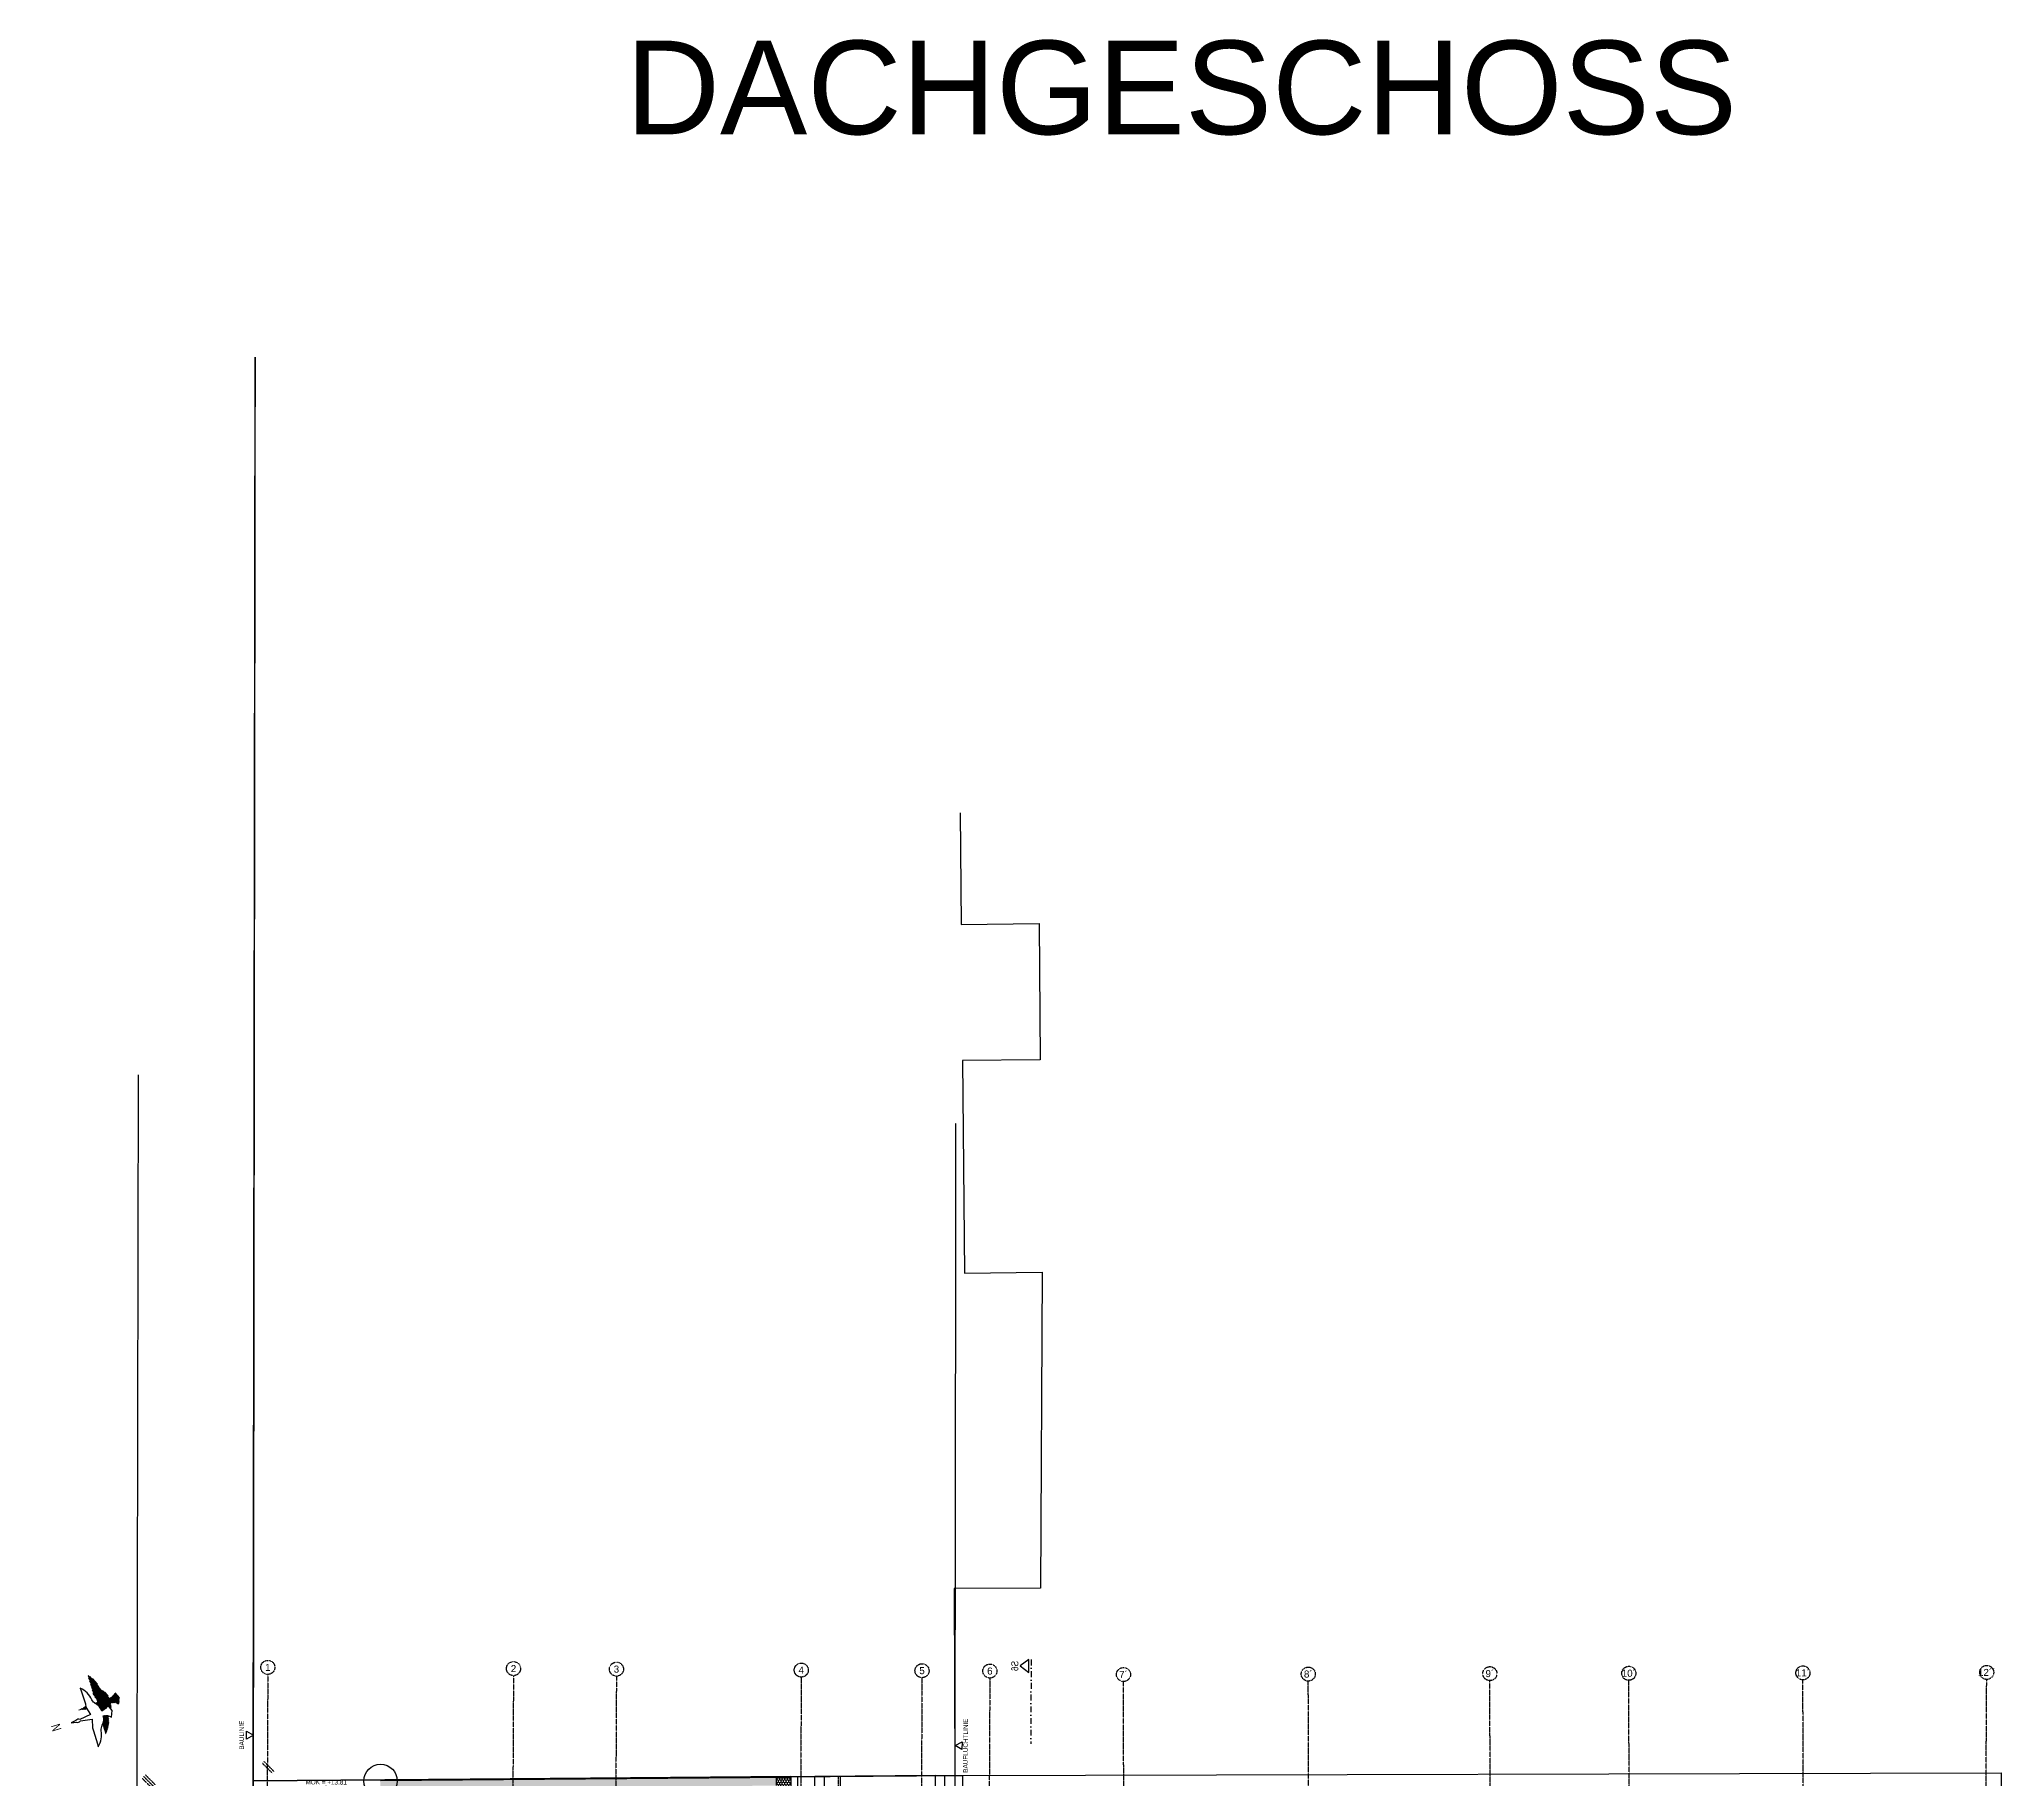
# Model space of a CAD drawing. Header units: millimetres. Extents: x -13147 to 51584, y -41547 to 69958.
# Drawn here: x -12390 to 29528, y 32778 to 69958 of the extents above; entities that cross this region are included whole.
import ezdxf
from ezdxf.enums import TextEntityAlignment as Align

# ---------------------------------------------------------------- set-up
doc = ezdxf.new("R2010")
doc.units = ezdxf.units.MM
for name, pattern in [('DASHDOT', [1, 0.5, -0.25, 0, -0.25]), ('HIDDEN2', [0.1875, 0.125, -0.0625]), ('STRICHLINIE', [0.75, 0.5, -0.25]), ('STRICHPUNKT', [1, 0.5, -0.25, 0, -0.25]), ('STRICHPUNKTX2', [2, 1, -0.5, 0, -0.5])]:
    doc.linetypes.add(name, pattern=pattern)
for name, color, linetype in [('01-BFL-G00-L05-M0', 251, 'Continuous'), ('01-SCH-G00-L05-M0', 251, 'STRICHPUNKTX2'), ('01-SYM-G00-L05-M0', 251, 'Continuous'), ('01-TXT---------M0', 251, 'Continuous'), ('02-ANS-G00-L05-M0', 251, 'Continuous'), ('02-AXO-G00-L05-M0', 251, 'STRICHPUNKT'), ('02-DIM-G00-L05-BEHÖRDE', 251, 'Continuous'), ('02-DIM-G00-L05-M0', 8, 'Continuous'), ('02-FIL-G00-L05-LILA', 251, 'Continuous'), ('02-FIL-G00-L05-M0', 251, 'Continuous'), ('02-HID-G00-L05-M0', 251, 'HIDDEN2'), ('02-TWB-G00-L05-M0', 251, 'Continuous'), ('02-WDA-G00-L05-M0', 251, 'Continuous'), ('02-ZWA-G00-L05-M0', 251, 'Continuous'), ('07-TXT---------M0', 251, 'Continuous'), ('09-SYM-G00-L05-GEHSTEIG', 8, 'Continuous'), ('09-VER-G00-L05-GRUNDSTÜCKSGRENZE', 161, 'Continuous')]:
    doc.layers.add(name, color=color, linetype=linetype)
doc.styles.add('ARIAL', font='arial.ttf', dxfattribs={"width": 0.85})
doc.styles.add('NORM7', font='norm.shx', dxfattribs={"width": 0.65})
doc.styles.get("Standard").update_dxf_attribs({"font": 'arial.ttf'})
pattern_1 = [(89.70755, (-35291.17, -23129.933), (-27.252854, 47.764726), [31.75, -63.5]), (209.70755, (-35291.17, -23129.933), (-27.739039, -47.484027), [31.75, -63.5]), (149.70755, (-35291.17, -23129.933), (-54.991893, 0.280699), [-63.5, 31.75])]

# ---------------------------------------------------------------- blocks, each defined once
blk = doc.blocks.new('schnittführung')
at = {"color": 4, "linetype": 'DASHDOT', "ltscale": 0.25}
blk.add_line((0.237, -0.138), (0.237, 1.662), dxfattribs=at)
blk.add_line((0.237, -0.138), (0.237, 1.662), dxfattribs=at)
blk.add_line((0.237, -0.138), (0.237, 1.662), dxfattribs=at)
at = {"color": 4}
blk.add_lwpolyline([(0.187, 0.138), (0.187, -0.138), (0, 0)], close=True, dxfattribs=at)
at = {"layer": '07-TXT---------M0', "color": 9, "style": 'ARIAL', "text_generation_flag": 6, "width": 0.85}
blk.add_attdef('SCHNITT', text='', height=0.15, rotation=270, dxfattribs=at).set_placement((-0.037, 0), align=Align.CENTER)
blk = doc.blocks.new('01-HK1')
for p, q in [((-0.001, -0.074), (-0.001, 0.074)), ((0.074, 0), (-0.075, 0))]:
    blk.add_line(p, q)
blk.add_circle((-0.001, 0), 0.0586)
for points in [[(-0.001, 0.059), (0.041, 0.041), (-0.001, 0)], [(-0.001, 0), (0.058, 0), (0.041, 0.041)], [(-0.059, 0), (-0.042, -0.041), (-0.001, 0)], [(-0.042, -0.041), (-0.001, -0.059), (-0.001, 0)]]:
    blk.add_solid(points)
at = {"layer": '01-TXT---------M0', "color": 8, "style": 'ARIAL', "width": 0.85}
blk.add_attdef('HEIGHT', text='', height=0.1, dxfattribs=at).set_placement((0, 0.2), align=Align.TOP_CENTER)
blk = doc.blocks.new('01-HK3')
blk.add_lwpolyline([(0, 0), (0.042, 0.073), (-0.042, 0.073)], close=True)
at = {"color": 0, "style": 'ARIAL', "width": 0.85}
blk.add_attdef('HEIGHT', text='', height=0.05, dxfattribs=at).set_placement((0, 0.35), align=Align.TOP_CENTER)
blk = doc.blocks.new('*X27')
at = {"color": 0}
for p, q in [((18.51, 8.999), (18.515, 9.005)), ((18.516, 8.97), (18.528, 8.982)), ((18.522, 8.94), (18.54, 8.959)), ((18.527, 8.911), (18.553, 8.936)), ((18.533, 8.881), (18.566, 8.914)), ((18.536, 8.778), (18.606, 8.848)), ((18.539, 8.852), (18.578, 8.891)), ((18.539, 8.816), (18.591, 8.868)), ((18.539, 8.109), (18.629, 8.199)), ((18.542, 8.749), (18.626, 8.833)), ((18.553, 8.088), (18.832, 8.367)), ((18.554, 8.725), (18.642, 8.813)), ((18.568, 8.067), (18.845, 8.344)), ((18.569, 8.705), (18.654, 8.79)), ((18.583, 8.048), (18.857, 8.321)), ((18.6, 8.029), (18.917, 8.345)), ((18.618, 8.011), (19.038, 8.431)), ((18.637, 7.995), (19.145, 8.503)), ((18.653, 7.799), (19.461, 8.607)), ((18.655, 8.755), (18.661, 8.762)), ((18.656, 7.979), (19.192, 8.515)), ((18.677, 7.964), (19.24, 8.528)), ((18.688, 7.799), (19.517, 8.628)), ((18.699, 7.951), (19.293, 8.545)), ((18.721, 7.938), (19.349, 8.566)), ((18.725, 7.801), (19.573, 8.648)), ((18.742, 8.312), (18.82, 8.39)), ((18.745, 7.926), (19.405, 8.587)), ((18.767, 7.807), (19.629, 8.669)), ((18.785, 8.391), (18.808, 8.413)), ((18.814, 7.819), (19.685, 8.69)), ((18.848, 7.817), (19.741, 8.71)), ((18.854, 7.788), (19.803, 8.737)), ((18.858, 7.756), (19.838, 8.736)), ((19.436, 8.299), (19.802, 8.665)), ((19.535, 8.363), (19.738, 8.566)), ((17.667, 7.945), (17.679, 7.956)), ((17.691, 7.933), (17.73, 7.972)), ((17.716, 7.923), (17.782, 7.989)), ((17.741, 7.913), (17.838, 8.01)), ((17.767, 7.903), (17.894, 8.03)), ((17.794, 7.894), (17.95, 8.051)), ((17.821, 7.886), (18.006, 8.071)), ((17.849, 7.879), (18.041, 8.071)), ((17.877, 7.872), (18.069, 8.063)), ((17.907, 7.866), (18.097, 8.057)), ((17.937, 7.861), (18.128, 8.052)), ((17.968, 7.857), (18.161, 8.049)), ((18, 7.853), (18.196, 8.049)), ((18.033, 7.851), (18.234, 8.052)), ((18.068, 7.85), (18.276, 8.059)), ((18.103, 7.85), (18.325, 8.072)), ((18.14, 7.852), (18.35, 8.061)), ((18.179, 7.855), (18.355, 8.031)), ((18.219, 7.86), (18.358, 7.999)), ((18.262, 7.867), (18.359, 7.965)), ((18.304, 7.875), (18.358, 7.928)), ((18.342, 7.877), (18.352, 7.887)), ((18.526, 8.132), (18.55, 8.155)), ((18.82, 7.506), (19.097, 7.783)), ((18.829, 7.55), (19.08, 7.802)), ((18.845, 7.602), (19.064, 7.821)), ((18.854, 7.646), (19.05, 7.842)), ((18.854, 7.505), (19.114, 7.765)), ((18.858, 7.686), (19.036, 7.864)), ((18.859, 7.722), (19.023, 7.886)), ((18.889, 7.504), (19.133, 7.748)), ((18.923, 7.503), (19.152, 7.732)), ((18.957, 7.502), (19.173, 7.717)), ((18.992, 7.501), (19.194, 7.703)), ((19.026, 7.5), (19.216, 7.69)), ((19.037, 7.9), (19.293, 8.156)), ((19.061, 7.499), (19.24, 7.679)), ((19.107, 7.935), (19.256, 8.084))]:
    blk.add_line(p, q, dxfattribs=at)
blk = doc.blocks.new('nordente')
blk.add_line((-0.464, -0.529), (-0.461, -0.54))
blk.add_lwpolyline([(0.89, 0.003), (0.671, 0.036, 0.372109), (0.492, 0.036), (-0.006, 0.104), (0.091, 0.466), (0.077, 0.605), (0.077, 1.193), (0.084, 1.315, 0.167923), (-0.239, 0.696, -0.165355), (-0.351, 0.48, 0.21005), (-0.504, 0.107, -0.179114), (-0.831, 0.271), (-0.938, 0.003), (-0.831, -0.265, -0.179114), (-0.504, -0.102, 0.21005), (-0.351, -0.474, -0.165355), (-0.239, -0.69, 0.167923), (0.084, -1.309), (0.077, -1.188), (0.077, -0.599), (0.091, -0.46), (-0.006, -0.098), (0.492, -0.031, 0.372109), (0.671, -0.031)], format="xyb", close=True)
at = {"xscale": 1.124999999999997, "yscale": 1.124999999999997, "zscale": 1.124999999999997, "rotation": 249.7859252661306}
blk.add_blockref('*X27', (-1.902, 22.615), dxfattribs=at)
at = {"style": 'NORM7', "width": 0.75}
blk.add_text('N', height=0.394, rotation=270, dxfattribs=at).set_placement((1.368, 0.003), align=Align.CENTER)

msp = doc.modelspace()

# ---------------------------------------------------------------- hatches: boundary and pattern name
at = {"layer": '02-FIL-G00-L05-LILA'}
h = msp.add_hatch(dxfattribs=at)
h.set_pattern_fill('HONEY', color=256, scale=10, angle=197.04654128, style=0)
h.set_pattern_definition(pattern_1)
h.paths.add_polyline_path([(3362.5576, 32652.1943), (3363.4254, 32822.2061), (-5097.0194, 32756.6412), (-5102.9278, 31599.0979), (-4902.9305, 31598.0771), (-4902.6242, 31658.0763), (-4897.8767, 32588.1794)])
h = msp.add_hatch(dxfattribs=at)
h.set_pattern_fill('HONEY', color=256, scale=10, angle=197.04654128, style=0)
h.set_pattern_definition(pattern_1)
h.paths.add_polyline_path([(3673.4417, 32824.6086), (3673.5438, 32844.61), (-4896.9068, 32778.1926), (-4897.0089, 32758.1912)])
h = msp.add_hatch(dxfattribs=at)
h.set_pattern_fill('HONEY', color=256, scale=10, angle=197.04654128, style=0)
h.set_pattern_definition(pattern_1)
h.paths.add_polyline_path([(3358.1827, 31795.0877), (3668.1787, 31793.5054), (3673.4417, 32824.6086), (3363.4254, 32822.2061), (3362.5576, 32652.1943)])
at = {"layer": '02-FIL-G00-L05-M0'}
h = msp.add_hatch(dxfattribs=at)
h.set_pattern_fill('ANSI31,_O', color=256, scale=300, angle=422.04654128)
h.set_pattern_definition([(359.7075, (-35291.2, -23129.9), (4.862, 952.488), [])])
h.paths.add_polyline_path([(4183.4686, 32828.5611), (3813.4491, 32825.6936), (3808.1769, 31792.7908), (3858.1762, 31792.5356), (4087.7836, 31791.3637), (4087.707, 31776.3639), (4082.7559, 30806.3765), (4082.6794, 30791.3767), (4082.3731, 30731.3775), (4082.2965, 30716.3777), (4077.3455, 29746.3903), (4077.2689, 29731.3905), (3847.6616, 29732.5625), (3797.6622, 29732.8177), (3793.4299, 28903.654), (4163.4251, 28901.7654)])

# ---------------------------------------------------------------- linework, layer by layer
at = {"layer": '01-BFL-G00-L05-M0', "linetype": 'HIDDEN2', "ltscale": 3}
msp.add_lwpolyline([(-7777.4585, 63167.2502), (-7816.8911, 32885.5626), (-7817.0604, 32755.5627), (-7909.3504, 14674.6276), (-7998.8304, -18020.8062)], dxfattribs=at)
at = {"layer": '01-BFL-G00-L05-M0', "linetype": 'STRICHLINIE'}
msp.add_lwpolyline([(34493.174, 46544.0766), (34395.9478, 33127.8484), (34375.7433, 30933.9179), (7172.8675, 30866.3531), (7183.0962, 32866.0297), (7201.2418, 46800.6516)], dxfattribs=at)
at = {"layer": '01-BFL-G00-L05-M0', "linetype": 'STRICHLINIE', "ltscale": 0.5}
msp.add_lwpolyline([(4117.1772, 19858.7301), (4183.4809, 32848.5618), (7183.1037, 32871.774)], dxfattribs=at)
at = {"layer": '01-BFL-G00-L05-M0'}
msp.add_circle((-5094.9022, 32751.5013), 357.1757, dxfattribs=at)
at = {"layer": '02-ANS-G00-L05-M0'}
for p, q in [((4183.5651, 32847.4692), (4683.5911, 32851.2986)), ((4183.5651, 32847.4692), (4383.5681, 32847.5534)), ((4383.5681, 32847.5534), (4363.4225, 28900.7446)), ((4723.5906, 32851.0945), (4703.4181, 28899.0092))]:
    msp.add_line(p, q, dxfattribs=at)
msp.add_lwpolyline([(4163.4251, 28901.7654), (4183.5651, 32847.4692)], dxfattribs=at)
at = {"layer": '02-ANS-G00-L05-M0', "color": 253}
for points in [[(6567.33, 19864.8152), (10517.2473, 19874.6255), (10520.9728, 18374.6302), (18950.9468, 18395.5675), (18947.2213, 19895.5628), (29455.2889, 19921.6614), (29526.4885, 30921.8737), (6753.4812, 30865.3115), (6763.7063, 32868.5575), (4183.5651, 32847.4692)], [(6763.7063, 32868.5575), (7343.7323, 32872.1729), (7336.4566, 31446.7612), (29530.2426, 31501.8833), (29451.5348, 19341.6503), (19528.66, 19317.0051), (19532.3855, 17817.0098), (9942.4151, 17793.1914), (9938.6896, 19293.1868), (4654.3204, 19280.0621)], [(29527.783, 31121.876), (6954.5072, 31065.8114), (6963.7168, 32870.1075)]]:
    msp.add_lwpolyline(points, dxfattribs=at)
at = {"layer": '02-AXO-G00-L05-M0'}
msp.add_line((29123.9505, 17720.8317), (29227.3817, 34921.1417), dxfattribs=at)
for points in [[(-7505.4522, 35029.0001), (-7619.7864, 12629.2919)], [(-2255.5206, 35002.203), (-2369.8548, 12602.4948)], [(-55.5493, 34990.9738), (-169.8835, 12591.2656)], [(3894.3993, 34970.8122), (3780.0651, 12571.104)], [(6474.3657, 34957.6433), (6360.0315, 12557.9351)], [(7924.3468, 34950.2422), (7810.0126, 12550.534)], [(10822.7104, 17675.3774), (10779.9914, 34875.3244)], [(14772.6982, 17685.1879), (14729.9792, 34885.1348)], [(18652.6863, 17694.8245), (18609.9672, 34894.7715)], [(21622.6771, 17702.201), (21579.9581, 34902.148)], [(25342.6656, 17711.4402), (25299.9466, 34911.3872)], [(-7410.148, 32920.3477), (-7621.1945, 33133.5598)], [(-7374.6126, 32955.5222), (-7585.6591, 33168.7342)], [(-9977.3749, 32596.8518), (-10189.5069, 32808.9838)], [(-9942.0196, 32632.2071), (-10154.1516, 32844.3392)], [(-9906.6642, 32667.5625), (-10118.7963, 32879.6945)]]:
    msp.add_lwpolyline(points, dxfattribs=at)
for centre in [(-7504.6866, 35178.9982), (-2254.755, 35152.2011), (-54.7836, 35140.9718), (3895.1649, 35120.8102), (6475.1313, 35107.6414), (7925.1124, 35100.2403), (25299.574, 35061.3824), (29227.0092, 35071.1412), (10780.757, 35025.3224), (14729.6066, 35035.1301), (18609.5947, 35044.7667), (21579.5855, 35052.1432)]:
    msp.add_circle(centre, 150, dxfattribs=at)
at = {"layer": '02-HID-G00-L05-M0'}
msp.add_line((4683.5911, 32851.2986), (4663.4186, 28899.2133), dxfattribs=at)
at = {"layer": '02-TWB-G00-L05-M0'}
msp.add_lwpolyline([(7287.111, 53435.8758), (7308.2953, 51047.1416), (8975.7822, 51066.8276), (9000.1307, 48156.0876), (7342.2045, 48139.3331), (7384.0738, 43602.2804), (9042, 43619.0349), (9007.571, 36873.9043), (7164.8752, 36863.8905), (7178.0558, 32870.4024), (-7817.0604, 32755.5627), (-7777.4585, 63167.2502)], dxfattribs=at)
at = {"layer": '02-WDA-G00-L05-M0'}
msp.add_line((3673.4417, 32824.6086), (-5097.0194, 32756.6412), dxfattribs=at)
for points in [[(3673.4417, 32824.6086), (3673.5438, 32844.61), (-4896.9068, 32778.1926)], [(3362.5576, 32652.1943), (3363.4254, 32822.2061)], [(3673.4417, 32824.6086), (3668.1787, 31793.5054)]]:
    msp.add_lwpolyline(points, dxfattribs=at)
at = {"layer": '02-ZWA-G00-L05-M0'}
for points in [[(3673.5385, 32843.5632), (3813.5458, 32844.6354)], [(3813.5458, 32844.6354), (3808.1769, 31792.7908)]]:
    msp.add_lwpolyline(points, dxfattribs=at)
at = {"layer": '09-SYM-G00-L05-GEHSTEIG'}
msp.add_lwpolyline([(-10395.0782, -19958.349), (-10343.3644, -4058.2089), (-10312.8652, 14717.4522), (-10296.3644, 32743.2162), (-10268.164, 47837.2897)], dxfattribs=at)
at = {"layer": '09-VER-G00-L05-GRUNDSTÜCKSGRENZE'}
msp.add_lwpolyline([(46704.501, -15548.7947), (35541.4308, -15421.4983), (19046.2363, -15218.073), (19138.7033, 14725.9454), (-7779.3506, 14674.8743), (-7909.3457, 14675.5378), (-7826.8215, 30843.226), (-7817.0604, 32755.5627), (7176.712, 32871.7581), (29539.4687, 32927.2999), (29421.7814, 14744.8024), (29556, 14745.7099), (46704.4989, 14778.2454)], close=True, dxfattribs=at)

# ---------------------------------------------------------------- block references
at = {"layer": '01-SCH-G00-L05-M0'}
ref = msp.add_blockref('schnittführung', (8569.6762, 35209.152), dxfattribs=dict(at, xscale=-1000, yscale=1000, zscale=1000, rotation=179.7075493177274))
ref.add_attrib('SCHNITT', 'S6', dxfattribs={"layer": '07-TXT---------M0', "color": 9, "extrusion": (0, 0, -1), "height": 150, "rotation": 90.29245068, "style": 'ARIAL', "text_generation_flag": 6, "width": 0.85}).set_placement((-8532.4174, 35209.3422), align=Align.CENTER)
at = {"layer": '01-SYM-G00-L05-M0', "xscale": 1000, "yscale": 1000, "zscale": 1000, "rotation": 359.7075493068887}
msp.add_blockref('01-HK1', (-6257.9435, 32577.6394), dxfattribs=at).add_auto_attribs({'HEIGHT': 'MOK = +13.81'})
at = {"layer": '02-ANS-G00-L05-M0', "xscale": 500.0000000174987, "yscale": 500.0000000174987, "zscale": 500.0000000174987, "rotation": 197.0465412762827}
msp.add_blockref('nordente', (-11279.5779, 34123.852), dxfattribs=at)
at = {"layer": '02-DIM-G00-L05-BEHÖRDE'}
ref = msp.add_blockref('01-HK3', (-7813.9397, 33729.1568), dxfattribs=dict(at, xscale=-2000.000000017038, yscale=2000.000000014344, zscale=2000, rotation=89.7075493060528))
ref.add_attrib('HEIGHT', 'BAULINIE', dxfattribs={"layer": '0', "color": 0, "extrusion": (0, 0, -1), "height": 100, "rotation": 270.29245069, "style": 'ARIAL', "text_generation_flag": 2, "width": 0.85}).set_placement((8113.9358, 33730.6881), align=Align.TOP_CENTER)
ref = msp.add_blockref('01-HK3', (7183.9314, 33507.396), dxfattribs=dict(at, xscale=-2000.000000016444, yscale=2000.000000014344, zscale=2000, rotation=269.7075493093878))
ref.add_attrib('HEIGHT', 'BAUFLUCHTLINIE', dxfattribs={"layer": '0', "color": 0, "extrusion": (0, 0, -1), "height": 100, "rotation": 90.29245069, "style": 'ARIAL', "text_generation_flag": 4, "width": 0.85}).set_placement((-7483.9275, 33505.8648), align=Align.BOTTOM_CENTER)

# ---------------------------------------------------------------- texts
at = {"layer": '02-AXO-G00-L05-M0', "char_height": 150, "width": 246.7, "attachment_point": 5}
for s, insert, rotation in [('{\\fArial|b0|i0|c0|p34;1}', (-7504.6866, 35178.9982), 359.7075), ('{\\fArial|b0|i0|c0|p34;2}', (-2254.755, 35152.2011), 359.7075), ('{\\fArial|b0|i0|c0|p34;3}', (-54.7836, 35140.9718), 359.7075), ('{\\fArial|b0|i0|c0|p34;4}', (3895.1649, 35120.8102), 359.7075), ('{\\fArial|b0|i0|c0|p34;5}', (6475.1313, 35107.6414), 359.7075), ('{\\fArial|b0|i0|c0|p34;6}', (7925.1124, 35100.2403), 359.7075), ('{\\fArial|b0|i0|c0|p34;7´}', (10780.757, 35025.3224), 0.14234932), ('{\\fArial|b0|i0|c0|p34;8´}', (14729.6066, 35035.1301), 0.14234932), ('{\\fArial|b0|i0|c0|p34;9´}', (18609.5947, 35044.7667), 0.14234932), ('{\\fArial|b0|i0|c0|p34;10´}', (21579.5855, 35052.1432), 0.14234932), ('{\\fArial|b0|i0|c0|p34;11´}', (25299.574, 35061.3824), 0.14234932), ('{\\fArial|b0|i0|c0|p34;12´´}', (29227.0092, 35071.1412), 0.1423037)]:
    msp.add_mtext(s, dxfattribs=dict(at, insert=insert, rotation=rotation))
at = {"layer": '02-DIM-G00-L05-M0', "insert": (141.0904, 69927.9326), "char_height": 2000, "width": 38629.9, "attachment_point": 1, "rotation": 0}
msp.add_mtext('{\\fArial|b0|i0|c0|p34;DACHGESCHOSS}', dxfattribs=at)

doc.saveas('drawing.dxf')
